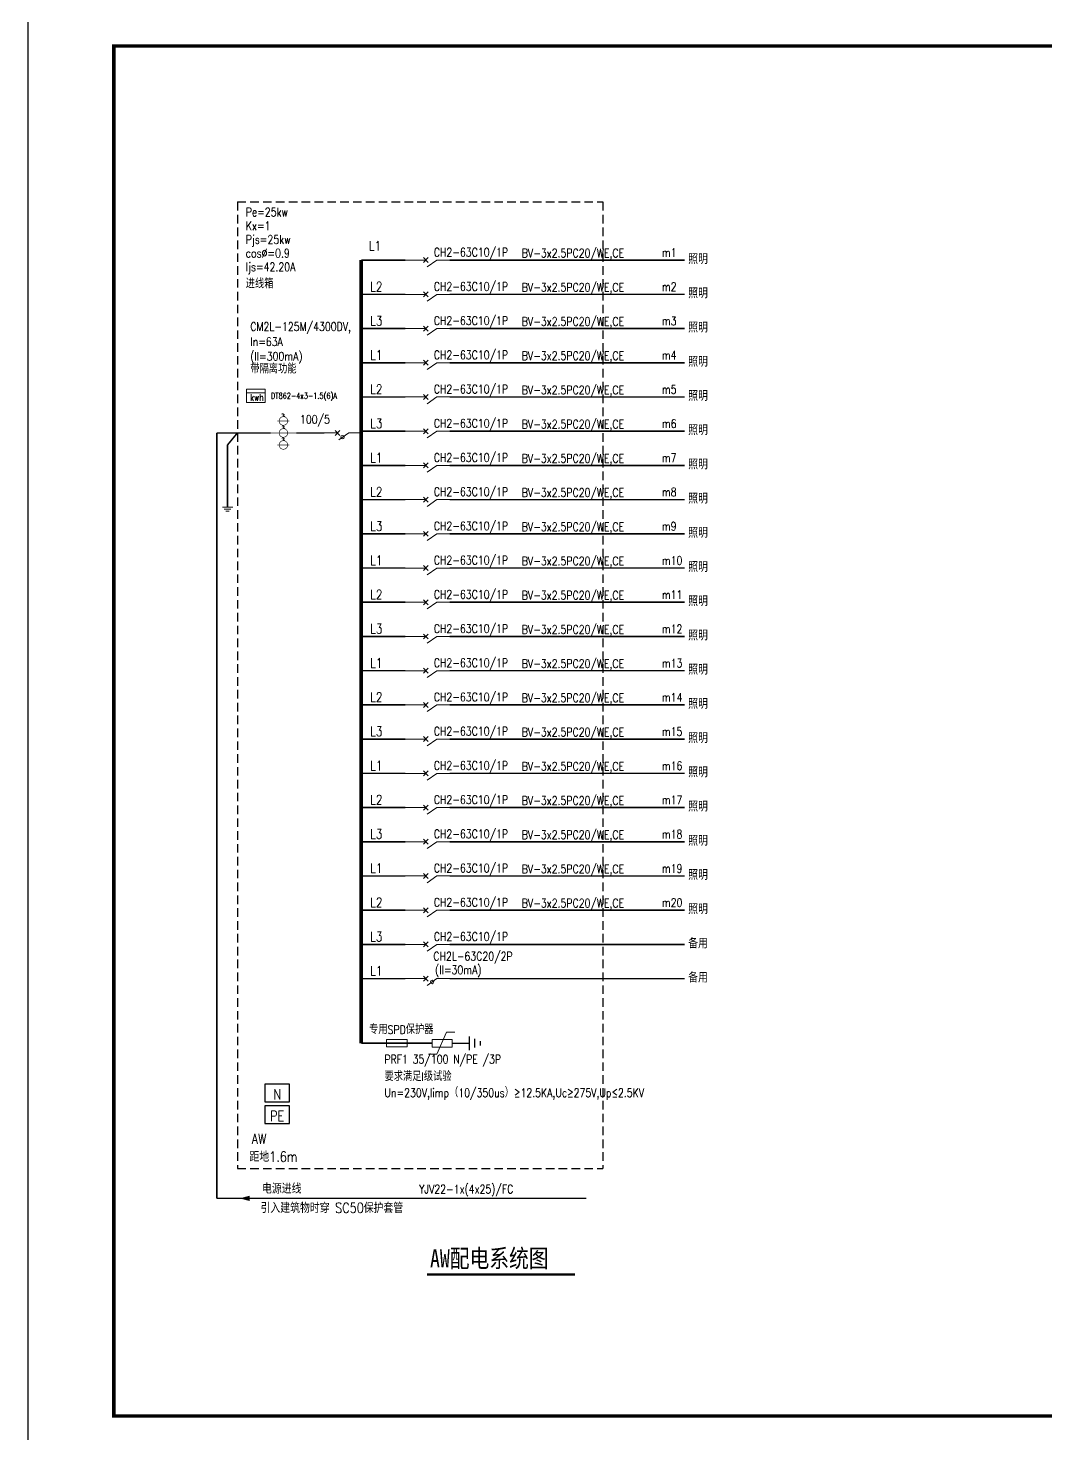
# Model space of a CAD drawing. Extents: x 69728788 to 150676229, y 20327566 to 43663798.
# Drawn here: x 75430225 to 75459925, y 20684441 to 20725491 of the extents above; entities that cross this region are included whole.
import ezdxf

# ---------------------------------------------------------------- set-up
doc = ezdxf.new("R2010")
doc.units = 0
doc.header["$LTSCALE"] = 1000
doc.header["$MEASUREMENT"] = 0
doc.linetypes.add('CENTER', pattern=[2, 1.25, -0.25, 0.25, -0.25])
doc.linetypes.add('HIDDEN', pattern=[0.375, 0.25, -0.125])
doc.layers.get('0').update_dxf_attribs({"linetype": 'CONTINUOUS'})
for name, color, linetype in [('DIM_SYMB', 3, 'CONTINUOUS'), ('ELEMENT', 3, 'CONTINUOUS'), ('PUB_TITLE', 4, 'CONTINUOUS'), ('数字', 3, 'CONTINUOUS'), ('文字', 7, 'CONTINUOUS'), ('电-ELEMENT', 3, 'CONTINUOUS'), ('虚线', 5, 'HIDDEN')]:
    doc.layers.add(name, color=color, linetype=linetype)
for name, color, linetype, lineweight in [('有线电视线路', 6, 'CENTER', 50), ('照明平面设备层', 11, 'CONTINUOUS', 20), ('照明线路', 1, 'CONTINUOUS', 50)]:
    doc.layers.add(name, color=color, linetype=linetype, lineweight=lineweight)
doc.styles.add('_TEL_DIM', font='SIMPLEX', dxfattribs={"width": 0.8, "height": 3.5, "bigfont": 'HZTXT'})
doc.styles.add('宋体', font='SimSun.ttf', dxfattribs={"width": 0.8})

# ---------------------------------------------------------------- blocks, each defined once
blk = doc.blocks.new('$element$00000584')
at = {"const_width": 0.0233}
for points in [[(0, 0), (0, -1)], [(-0.467, -0.267), (-0.467, -0.733)], [(-0.3, -0.5), (-0.167, -0.5)], [(-0.211, -0.433), (-0.294, -0.567)], [(-0.158, -0.433), (-0.242, -0.567)], [(0.167, -0.5), (0.3, -0.5)], [(0.256, -0.433), (0.172, -0.567)], [(0.308, -0.433), (0.225, -0.567)], [(0.467, -0.267), (0.467, -0.733)], [(0.633, -0.5), (0.767, -0.5)], [(0.722, -0.433), (0.639, -0.567)], [(0.775, -0.433), (0.692, -0.567)]]:
    blk.add_lwpolyline(points, dxfattribs=at)
for points in [[(-0.467, -0.333, 1), (-0.467, -0.667, 1), (-0.467, -0.333)], [(0, -0.333, 1), (0, -0.667, 1), (0, -0.333)], [(0.467, -0.333, 1), (0.467, -0.667, 1), (0.467, -0.333)]]:
    blk.add_lwpolyline(points, format="xyb", close=True, dxfattribs=at)
at = {"flags": 9}
blk.add_attdef('S', (0, 0), '', height=0.00000667, dxfattribs=at)
blk = doc.blocks.new('接地')
at = {"layer": '电-ELEMENT'}
for p, q in [((0, 0), (0, -248)), ((99, -248), (-99, -248)), ((62, -326), (-62, -326)), ((32, -411), (-32, -411))]:
    blk.add_line(p, q, dxfattribs=at)

msp = doc.modelspace()

# ---------------------------------------------------------------- linework, layer by layer
at = {"layer": 'DIM_SYMB', "lineweight": -3, "const_width": 70}
msp.add_lwpolyline([(75441869.6, 20689092.8), (75446187.7, 20689092.8)], dxfattribs=at)
at = {"layer": 'PUB_TITLE'}
msp.add_lwpolyline([(75430225.1, 20683966.1), (75430225.1, 20725966.1), (75489625.1, 20725966.1), (75489625.1, 20683966.1)], close=True, dxfattribs=at)
at = {"layer": 'PUB_TITLE', "const_width": 100}
msp.add_lwpolyline([(75432725.1, 20684966.1), (75488625.1, 20684966.1), (75488625.1, 20724966.1), (75432725.1, 20724966.1)], close=True, dxfattribs=at)
at = {"layer": '文字', "linetype": 'ByBlock'}
for p, q in [((75437131.9, 20694655.9), (75437131.9, 20694135.2)), ((75437854.1, 20694655.9), (75437131.9, 20694655.9)), ((75437854.1, 20694135.2), (75437854.1, 20694655.9)), ((75437131.9, 20694135.2), (75437854.1, 20694135.2)), ((75437131.9, 20694025.2), (75437131.9, 20693504.6)), ((75437854.1, 20694025.2), (75437131.9, 20694025.2)), ((75437854.1, 20693504.6), (75437854.1, 20694025.2)), ((75437131.9, 20693504.6), (75437854.1, 20693504.6))]:
    msp.add_line(p, q, dxfattribs=at)
at = {"layer": '文字', "const_width": 100}
msp.add_lwpolyline([(75439944.8, 20718716.4), (75439944.8, 20695848.6)], dxfattribs=at)
at = {"layer": '文字', "linetype": 'ByBlock'}
msp.add_solid([(75436400.1, 20691318.5), (75436689.9, 20691240.8), (75436689.9, 20691396.1)], dxfattribs=at)
at = {"layer": '有线电视线路', "linetype": 'CENTER', "ltscale": 0.2, "const_width": 45}
msp.add_lwpolyline([(75436331.5, 20713669), (75436044.2, 20713319.7), (75436044.2, 20711503.1)], dxfattribs=at)
at = {"layer": '照明平面设备层'}
for p, q in [((75441765.7, 20718788.9), (75441903.2, 20718643.9)), ((75441903.2, 20718788.9), (75441765.7, 20718643.9)), ((75441233.3, 20718716.4), (75441832.8, 20718716.4)), ((75442156.7, 20718716.4), (75441870.7, 20718520.1)), ((75442156.7, 20718716.4), (75442521.9, 20718716.4)), ((75441233.3, 20717717.2), (75441832.8, 20717717.2)), ((75441765.7, 20717789.7), (75441903.2, 20717644.7)), ((75441903.2, 20717789.7), (75441765.7, 20717644.7)), ((75442156.7, 20717717.2), (75441870.7, 20717521)), ((75442156.7, 20717717.2), (75442521.9, 20717717.2)), ((75441233.3, 20716718.1), (75441832.8, 20716718.1)), ((75441765.7, 20716790.6), (75441903.2, 20716645.6)), ((75441903.2, 20716790.6), (75441765.7, 20716645.6)), ((75442156.7, 20716718.1), (75441870.7, 20716521.9)), ((75442156.7, 20716718.1), (75442521.9, 20716718.1)), ((75441233.3, 20715719), (75441832.8, 20715719)), ((75441765.7, 20715791.5), (75441903.2, 20715646.5)), ((75441903.2, 20715791.5), (75441765.7, 20715646.5)), ((75442156.7, 20715719), (75441870.7, 20715522.8)), ((75442156.7, 20715719), (75442521.9, 20715719)), ((75441233.3, 20714719.9), (75441832.8, 20714719.9)), ((75441765.7, 20714792.4), (75441903.2, 20714647.4)), ((75441903.2, 20714792.4), (75441765.7, 20714647.4)), ((75442156.7, 20714719.9), (75441870.7, 20714523.6)), ((75442156.7, 20714719.9), (75442521.9, 20714719.9)), ((75441233.3, 20713720.8), (75441832.8, 20713720.8)), ((75441765.7, 20713793.3), (75441903.2, 20713648.3)), ((75441903.2, 20713793.3), (75441765.7, 20713648.3)), ((75442156.7, 20713720.8), (75441870.7, 20713524.5)), ((75442156.7, 20713720.8), (75442521.9, 20713720.8)), ((75441233.3, 20712721.7), (75441832.8, 20712721.7)), ((75441765.7, 20712794.2), (75441903.2, 20712649.2)), ((75441903.2, 20712794.2), (75441765.7, 20712649.2)), ((75442156.7, 20712721.7), (75441870.7, 20712525.4)), ((75442156.7, 20712721.7), (75442521.9, 20712721.7)), ((75441765.7, 20711795), (75441903.2, 20711650)), ((75441903.2, 20711795), (75441765.7, 20711650)), ((75441233.3, 20711722.5), (75441832.8, 20711722.5)), ((75442156.7, 20711722.5), (75441870.7, 20711526.3)), ((75442156.7, 20711722.5), (75442521.9, 20711722.5)), ((75441233.3, 20710723.4), (75441832.8, 20710723.4)), ((75441765.7, 20710795.9), (75441903.2, 20710650.9)), ((75441903.2, 20710795.9), (75441765.7, 20710650.9)), ((75442156.7, 20710723.4), (75441870.7, 20710527.2)), ((75442156.7, 20710723.4), (75442521.9, 20710723.4)), ((75441765.7, 20709796.8), (75441903.2, 20709651.8)), ((75441903.2, 20709796.8), (75441765.7, 20709651.8)), ((75441233.3, 20709724.3), (75441832.8, 20709724.3)), ((75442156.7, 20709724.3), (75441870.7, 20709528)), ((75442156.7, 20709724.3), (75442521.9, 20709724.3)), ((75441233.3, 20708725.2), (75441832.8, 20708725.2)), ((75441765.7, 20708797.7), (75441903.2, 20708652.7)), ((75441903.2, 20708797.7), (75441765.7, 20708652.7)), ((75442156.7, 20708725.2), (75441870.7, 20708528.9)), ((75442156.7, 20708725.2), (75442521.9, 20708725.2)), ((75441233.3, 20707726.1), (75441832.8, 20707726.1)), ((75441765.7, 20707798.6), (75441903.2, 20707653.6)), ((75441903.2, 20707798.6), (75441765.7, 20707653.6)), ((75442156.7, 20707726.1), (75441870.7, 20707529.8)), ((75442156.7, 20707726.1), (75442521.9, 20707726.1)), ((75441233.3, 20706726.9), (75441832.8, 20706726.9)), ((75441765.7, 20706799.4), (75441903.2, 20706654.4)), ((75441903.2, 20706799.4), (75441765.7, 20706654.4)), ((75442156.7, 20706726.9), (75441870.7, 20706530.7)), ((75442156.7, 20706726.9), (75442521.9, 20706726.9)), ((75441233.3, 20705727.8), (75441832.8, 20705727.8)), ((75441765.7, 20705800.3), (75441903.2, 20705655.3)), ((75441903.2, 20705800.3), (75441765.7, 20705655.3)), ((75442156.7, 20705727.8), (75441870.7, 20705531.6)), ((75442156.7, 20705727.8), (75442521.9, 20705727.8)), ((75441765.7, 20704801.2), (75441903.2, 20704656.2)), ((75441903.2, 20704801.2), (75441765.7, 20704656.2)), ((75441233.3, 20704728.7), (75441832.8, 20704728.7)), ((75442156.7, 20704728.7), (75441870.7, 20704532.5)), ((75442156.7, 20704728.7), (75442521.9, 20704728.7)), ((75441233.3, 20703729.6), (75441832.8, 20703729.6)), ((75441765.7, 20703802.1), (75441903.2, 20703657.1)), ((75441903.2, 20703802.1), (75441765.7, 20703657.1)), ((75442156.7, 20703729.6), (75441870.7, 20703533.3)), ((75442156.7, 20703729.6), (75442521.9, 20703729.6)), ((75441765.7, 20702803), (75441903.2, 20702658)), ((75441903.2, 20702803), (75441765.7, 20702658)), ((75441233.3, 20702730.5), (75441832.8, 20702730.5)), ((75442156.7, 20702730.5), (75441870.7, 20702534.2)), ((75442156.7, 20702730.5), (75442521.9, 20702730.5)), ((75441233.3, 20701731.4), (75441832.8, 20701731.4)), ((75441765.7, 20701803.9), (75441903.2, 20701658.9)), ((75441903.2, 20701803.9), (75441765.7, 20701658.9)), ((75442156.7, 20701731.4), (75441870.7, 20701535.1)), ((75442156.7, 20701731.4), (75442521.9, 20701731.4)), ((75441233.3, 20700732.2), (75441832.8, 20700732.2)), ((75441765.7, 20700804.7), (75441903.2, 20700659.7)), ((75441903.2, 20700804.7), (75441765.7, 20700659.7)), ((75442156.7, 20700732.2), (75441870.7, 20700536)), ((75442156.7, 20700732.2), (75442521.9, 20700732.2)), ((75441233.3, 20699733.1), (75441832.8, 20699733.1)), ((75441765.7, 20699805.6), (75441903.2, 20699660.6)), ((75441903.2, 20699805.6), (75441765.7, 20699660.6)), ((75442156.7, 20699733.1), (75441870.7, 20699536.9)), ((75442156.7, 20699733.1), (75442521.9, 20699733.1)), ((75441233.3, 20698734), (75441832.8, 20698734)), ((75441765.7, 20698806.5), (75441903.2, 20698661.5)), ((75441903.2, 20698806.5), (75441765.7, 20698661.5)), ((75442156.7, 20698734), (75441870.7, 20698537.7)), ((75442156.7, 20698734), (75442521.9, 20698734)), ((75441233.3, 20697734.9), (75441832.8, 20697734.9)), ((75441765.7, 20697807.4), (75441903.2, 20697662.4)), ((75441903.2, 20697807.4), (75441765.7, 20697662.4)), ((75442156.7, 20697734.9), (75441870.7, 20697538.6)), ((75442156.7, 20697734.9), (75442521.9, 20697734.9))]:
    msp.add_line(p, q, dxfattribs=at)
at = {"layer": '照明平面设备层', "ltscale": 1200}
for p, q in [((75436599.6, 20714844.1), (75437142.9, 20714844.1)), ((75438868.1, 20713669), (75439256.7, 20713669)), ((75439187.9, 20713741.6), (75439325.5, 20713596.5)), ((75439325.5, 20713741.6), (75439187.9, 20713596.5)), ((75439579.3, 20713669), (75439293, 20713472.6)), ((75439579.3, 20713669), (75439944.8, 20713669)), ((75435894.2, 20711503.1), (75436194.2, 20711503.1)), ((75435944.2, 20711439.2), (75436144.2, 20711439.2)), ((75435994.2, 20711381.8), (75436094.2, 20711381.8)), ((75442430.5, 20696170.5), (75442150.7, 20695532.1)), ((75442430.5, 20696170.5), (75442673.7, 20696170.5)), ((75441907.4, 20695532.1), (75442150.7, 20695532.1))]:
    msp.add_line(p, q, dxfattribs=at)
for points in [[(75436599.6, 20714944.3), (75437142.9, 20714944.3), (75437142.9, 20714557.9), (75436599.6, 20714557.9)], [(75441281.6, 20695957.9), (75440679.5, 20695957.9), (75440679.5, 20695739.2), (75441281.6, 20695739.2)], [(75442016.4, 20695960.6), (75442016.4, 20695736.6), (75442598.3, 20695736.6), (75442598.3, 20695960.6)]]:
    msp.add_lwpolyline(points, close=True, dxfattribs=at)
for centre in [(75439399.8, 20713545.9), (75442013.7, 20697636.8)]:
    msp.add_circle(centre, 50, dxfattribs=at)
at = {"layer": '照明线路', "linetype": 'ByBlock', "const_width": 45}
for points in [[(75439944.8, 20718716.4), (75441233.3, 20718716.4)], [(75442521.9, 20718716.4), (75449382.3, 20718716.4)], [(75439944.8, 20717717.2), (75441233.3, 20717717.2)], [(75442521.9, 20717717.2), (75449382.3, 20717717.2)], [(75439944.8, 20716718.1), (75441233.3, 20716718.1)], [(75442521.9, 20716718.1), (75449382.3, 20716718.1)], [(75439944.8, 20715719), (75441233.3, 20715719)], [(75442521.9, 20715719), (75449382.3, 20715719)], [(75439944.8, 20714719.9), (75441233.3, 20714719.9)], [(75442521.9, 20714719.9), (75449382.3, 20714719.9)], [(75437299.8, 20713669), (75435731.6, 20713669)], [(75438868.1, 20713669), (75438049.8, 20713669)], [(75439944.8, 20713720.8), (75441233.3, 20713720.8)], [(75442521.9, 20713720.8), (75449382.3, 20713720.8)], [(75439944.8, 20712721.7), (75441233.3, 20712721.7)], [(75442521.9, 20712721.7), (75449382.3, 20712721.7)], [(75439944.8, 20711722.5), (75441233.3, 20711722.5)], [(75442521.9, 20711722.5), (75449382.3, 20711722.5)], [(75439944.8, 20710723.4), (75441233.3, 20710723.4)], [(75442521.9, 20710723.4), (75449382.3, 20710723.4)], [(75439944.8, 20709724.3), (75441233.3, 20709724.3)], [(75442521.9, 20709724.3), (75449382.3, 20709724.3)], [(75439944.8, 20708725.2), (75441233.3, 20708725.2)], [(75442521.9, 20708725.2), (75449382.3, 20708725.2)], [(75439944.8, 20707726.1), (75441233.3, 20707726.1)], [(75442521.9, 20707726.1), (75449382.3, 20707726.1)], [(75439944.8, 20706726.9), (75441233.3, 20706726.9)], [(75442521.9, 20706726.9), (75449382.3, 20706726.9)], [(75439944.8, 20705727.8), (75441233.3, 20705727.8)], [(75442521.9, 20705727.8), (75449382.3, 20705727.8)], [(75439944.8, 20704728.7), (75441233.3, 20704728.7)], [(75442521.9, 20704728.7), (75449382.3, 20704728.7)], [(75439944.8, 20703729.6), (75441233.3, 20703729.6)], [(75442521.9, 20703729.6), (75449382.3, 20703729.6)], [(75439944.8, 20702730.5), (75441233.3, 20702730.5)], [(75442521.9, 20702730.5), (75449382.3, 20702730.5)], [(75439944.8, 20701731.4), (75441233.3, 20701731.4)], [(75442521.9, 20701731.4), (75449382.3, 20701731.4)], [(75439944.8, 20700732.2), (75441233.3, 20700732.2)], [(75442521.9, 20700732.2), (75449382.3, 20700732.2)], [(75439944.8, 20699733.1), (75441233.3, 20699733.1)], [(75442521.9, 20699733.1), (75449382.3, 20699733.1)], [(75439944.8, 20698734), (75441233.3, 20698734)], [(75442521.9, 20698734), (75449382.3, 20698734)], [(75439944.8, 20697734.9), (75441233.3, 20697734.9)], [(75442521.9, 20697734.9), (75449382.3, 20697734.9)], [(75439944.8, 20695848.6), (75441168, 20695848.6)], [(75441168, 20695848.6), (75442016.4, 20695848.6)]]:
    msp.add_lwpolyline(points, dxfattribs=at)
at = {"layer": '照明线路', "ltscale": 0.8, "const_width": 45}
for points in [[(75435731.6, 20713669), (75435731.6, 20691318.5)], [(75435731.6, 20691318.5), (75446517.5, 20691318.5)]]:
    msp.add_lwpolyline(points, dxfattribs=at)
at = {"layer": '虚线'}
for p, q in [((75436331.5, 20720414.1), (75436331.5, 20692193.9)), ((75436331.5, 20720414.1), (75446997.2, 20720414.1)), ((75446997.2, 20720414.1), (75446997.2, 20692193.9)), ((75436331.5, 20692193.9), (75446997.2, 20692193.9))]:
    msp.add_line(p, q, dxfattribs=at)

# ---------------------------------------------------------------- block references
at = {"layer": 'ELEMENT', "xscale": 750, "yscale": 750, "zscale": 750, "rotation": 90}
msp.add_blockref('$element$00000584', (75437299.8, 20713669), dxfattribs=at)
at = {"layer": '照明线路', "linetype": 'ByBlock', "xscale": 1.999997999984771, "yscale": 1.999997999984771, "zscale": 1.999997999984771, "rotation": 90}
msp.add_blockref('接地', (75442598.3, 20695848.6), dxfattribs=at)

# ---------------------------------------------------------------- texts
at = {"layer": 'DIM_SYMB', "color": 7, "style": '宋体', "width": 0.8}
msp.add_text('AW配电系统图', height=528.69, dxfattribs=at).set_placement((75441953.8, 20689303.7))
at = {"layer": '数字', "linetype": 'ByBlock', "style": '_TEL_DIM', "width": 0.8}
for s, height, p in [('Pe=25kw', 250, (75436574.9, 20719994)), ('Kx=1', 250, (75436574.9, 20719594)), ('Pjs=25kw', 250, (75436574.9, 20719194)), ('L1', 277.53, (75440169.5, 20718993)), ('cos%%C=0.9', 250, (75436574.9, 20718794)), ('CH2-63C10/1P', 249.78, (75442064.2, 20718821.2)), ('BV-3x2.5PC20/WE,CE', 249.78, (75444630.5, 20718796.4)), ('m1', 249.78, (75448718.5, 20718812.7)), ('Ijs=42.20A', 250, (75436574.9, 20718394)), ('进线箱', 250, (75436574.9, 20717896.5)), ('L2', 277.53, (75440208.6, 20717804.8)), ('CH2-63C10/1P', 249.78, (75442064.2, 20717822.1)), ('BV-3x2.5PC20/WE,CE', 249.78, (75444630.5, 20717797.2)), ('m2', 249.78, (75448718.5, 20717813.6)), ('CH2-63C10/1P', 249.78, (75442064.2, 20716823)), ('CM2L-125M/4300DV,', 250, (75436708.2, 20716649.9)), ('L3', 277.53, (75440208.6, 20716805.7)), ('BV-3x2.5PC20/WE,CE', 249.78, (75444630.5, 20716798.1)), ('m3', 249.78, (75448718.5, 20716814.5)), ('In=63A', 250, (75436708.2, 20716209)), ('(Il=300mA)', 250, (75436708.2, 20715782.8)), ('L1', 277.53, (75440208.6, 20715806.6)), ('CH2-63C10/1P', 249.78, (75442064.2, 20715823.8)), ('BV-3x2.5PC20/WE,CE', 249.78, (75444630.5, 20715799)), ('m4', 249.78, (75448718.5, 20715815.4)), ('带隔离功能', 250, (75436708.2, 20715411.3)), ('L2', 277.53, (75440208.6, 20714807.5)), ('CH2-63C10/1P', 249.78, (75442064.2, 20714824.7)), ('BV-3x2.5PC20/WE,CE', 249.78, (75444630.5, 20714799.9)), ('m5', 249.78, (75448718.5, 20714816.3)), ('kwh', 200, (75436703, 20714606.1)), ('DT862-4x3-1.5(6)A', 175, (75437311.2, 20714669.3)), ('100/5', 250, (75438158.8, 20713941.6)), ('L3', 277.53, (75440208.6, 20713808.3)), ('CH2-63C10/1P', 249.78, (75442064.2, 20713825.6)), ('BV-3x2.5PC20/WE,CE', 249.78, (75444630.5, 20713800.8)), ('m6', 249.78, (75448718.5, 20713817.2)), ('L1', 277.53, (75440208.6, 20712809.2)), ('CH2-63C10/1P', 249.78, (75442064.2, 20712826.5)), ('BV-3x2.5PC20/WE,CE', 249.78, (75444630.5, 20712801.7)), ('m7', 249.78, (75448718.5, 20712818)), ('L2', 277.53, (75440208.6, 20711810.1)), ('CH2-63C10/1P', 249.78, (75442064.2, 20711827.4)), ('BV-3x2.5PC20/WE,CE', 249.78, (75444630.5, 20711802.5)), ('m8', 249.78, (75448718.5, 20711818.9)), ('L3', 277.53, (75440208.6, 20710811)), ('CH2-63C10/1P', 249.78, (75442064.2, 20710828.2)), ('BV-3x2.5PC20/WE,CE', 249.78, (75444630.5, 20710803.4)), ('m9', 249.78, (75448718.5, 20710819.8)), ('L1', 277.53, (75440208.6, 20709811.9)), ('CH2-63C10/1P', 249.78, (75442064.2, 20709829.1)), ('BV-3x2.5PC20/WE,CE', 249.78, (75444630.5, 20709804.3)), ('m10', 249.78, (75448718.5, 20709820.7)), ('L2', 277.53, (75440208.6, 20708812.8)), ('CH2-63C10/1P', 249.78, (75442064.2, 20708830)), ('BV-3x2.5PC20/WE,CE', 249.78, (75444630.5, 20708805.2)), ('m11', 249.78, (75448718.5, 20708821.6)), ('L3', 277.53, (75440208.6, 20707813.6)), ('CH2-63C10/1P', 249.78, (75442064.2, 20707830.9)), ('BV-3x2.5PC20/WE,CE', 249.78, (75444630.5, 20707806.1)), ('m12', 249.78, (75448718.5, 20707822.4)), ('L1', 277.53, (75440208.6, 20706814.5)), ('CH2-63C10/1P', 249.78, (75442064.2, 20706831.8)), ('BV-3x2.5PC20/WE,CE', 249.78, (75444630.5, 20706806.9)), ('m13', 249.78, (75448718.5, 20706823.3)), ('L2', 277.53, (75440208.6, 20705815.4)), ('CH2-63C10/1P', 249.78, (75442064.2, 20705832.7)), ('BV-3x2.5PC20/WE,CE', 249.78, (75444630.5, 20705807.8)), ('m14', 249.78, (75448718.5, 20705824.2)), ('L3', 277.53, (75440208.6, 20704816.3)), ('CH2-63C10/1P', 249.78, (75442064.2, 20704833.5)), ('BV-3x2.5PC20/WE,CE', 249.78, (75444630.5, 20704808.7)), ('m15', 249.78, (75448718.5, 20704825.1)), ('L1', 277.53, (75440208.6, 20703817.2)), ('CH2-63C10/1P', 249.78, (75442064.2, 20703834.4)), ('BV-3x2.5PC20/WE,CE', 249.78, (75444630.5, 20703809.6)), ('m16', 249.78, (75448718.5, 20703826)), ('L2', 277.53, (75440208.6, 20702818)), ('CH2-63C10/1P', 249.78, (75442064.2, 20702835.3)), ('BV-3x2.5PC20/WE,CE', 249.78, (75444630.5, 20702810.5)), ('m17', 249.78, (75448718.5, 20702826.9)), ('L3', 277.53, (75440208.6, 20701818.9)), ('CH2-63C10/1P', 249.78, (75442064.2, 20701836.2)), ('BV-3x2.5PC20/WE,CE', 249.78, (75444630.5, 20701811.4)), ('m18', 249.78, (75448718.5, 20701827.7)), ('CH2-63C10/1P', 249.78, (75442064.2, 20700837.1)), ('BV-3x2.5PC20/WE,CE', 249.78, (75444630.5, 20700812.2)), ('L1', 277.53, (75440208.6, 20700819.8)), ('m19', 249.78, (75448718.5, 20700828.6)), ('L2', 277.53, (75440208.6, 20699820.7)), ('CH2-63C10/1P', 249.78, (75442064.2, 20699837.9)), ('BV-3x2.5PC20/WE,CE', 249.78, (75444630.5, 20699813.1)), ('m20', 249.78, (75448718.5, 20699829.5)), ('L3', 277.53, (75440208.6, 20698821.6)), ('CH2-63C10/1P', 249.78, (75442064.2, 20698838.8)), ('CH2L-63C20/2P', 249.987, (75442049.7, 20698264.8)), ('L1', 277.53, (75440208.6, 20697822.5)), ('(Il=30mA)', 249.99, (75442100.6, 20697864.8)), ('专用SPD保护器', 250, (75440175, 20696119.8)), ('PRF1 35/100 N/PE /3P', 250, (75440623.5, 20695255.2)), ('要求满足I级试验', 250, (75440623.5, 20694747.4)), ('Un=230V,Iimp（10/350us）≥12.5KA,Uc≥275V,Up≤2.5KV', 250, (75440623.5, 20694277.2)), ('YJV22-1x(4x25)/FC', 250, (75441632.9, 20691465))]:
    msp.add_text(s, height=height, dxfattribs=at).set_placement(p)
at = {"layer": '文字', "linetype": 'ByBlock', "style": '_TEL_DIM', "width": 0.8}
for s, height, p in [('照明', 299.74, (75449487.1, 20718601.9)), ('照明', 299.74, (75449487.1, 20717602.8)), ('照明', 299.74, (75449487.1, 20716603.7)), ('照明', 299.74, (75449487.1, 20715604.6)), ('照明', 299.74, (75449487.1, 20714605.4)), ('照明', 299.74, (75449487.1, 20713606.3)), ('照明', 299.74, (75449487.1, 20712607.2)), ('照明', 299.74, (75449487.1, 20711608.1)), ('照明', 299.74, (75449487.1, 20710609)), ('照明', 299.74, (75449487.1, 20709609.9)), ('照明', 299.74, (75449487.1, 20708610.7)), ('照明', 299.74, (75449487.1, 20707611.6)), ('照明', 299.74, (75449487.1, 20706612.5)), ('照明', 299.74, (75449487.1, 20705613.4)), ('照明', 299.74, (75449487.1, 20704614.3)), ('照明', 299.74, (75449487.1, 20703615.1)), ('照明', 299.74, (75449487.1, 20702616)), ('照明', 299.74, (75449487.1, 20701616.9)), ('照明', 299.74, (75449487.1, 20700617.8)), ('照明', 299.74, (75449487.1, 20699618.7)), ('备用', 299.74, (75449487.1, 20698619.6)), ('备用', 299.74, (75449487.1, 20697620.4)), ('N', 300, (75437384.1, 20694204.3)), ('PE', 300, (75437286.8, 20693573.6)), ('AW', 300, (75436748, 20692906.2)), ('距地1.6m', 300, (75436684.4, 20692386.2)), ('电源进线', 300, (75437050.4, 20691456.2)), ('引入建筑物时穿 SC50保护套管', 300, (75437006, 20690892.3))]:
    msp.add_text(s, height=height, dxfattribs=at).set_placement(p)

doc.saveas('drawing.dxf')
